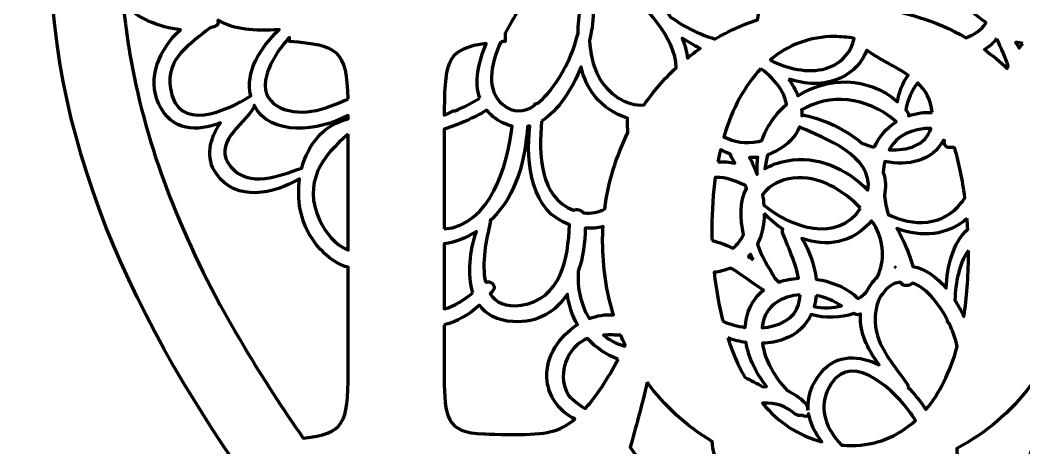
# Model space of a CAD drawing. Extents: x -491 to 5386, y -726 to 879.
# Drawn here: x 3516.9 to 3975, y -428.8 to -233.7 of the extents above; entities that cross this region are included whole.
import ezdxf

# ---------------------------------------------------------------- set-up
doc = ezdxf.new("R2010")
doc.units = 0
doc.header["$MEASUREMENT"] = 0
doc.layers.add('Layer 1', color=7, linetype='Continuous', lineweight=0)

# ---------------------------------------------------------------- blocks, each defined once
blk = doc.blocks.new('Block_2')
at = {"layer": 'Layer 1', "color": 250, "lineweight": 70, "true_color": 0x231f20}
for points, knots in [([(4412.77, -141.17), (4388.6, -13.6), (4297.11, 64.76), (4178.92, 64.76), (4158.4, 64.76), (4137.09, 62.4), (4115.17, 57.52), (4059.67, 45.18), (4013.92, 14.6), (3975.11, -29.24), (3961.27, -16.28), (3950.75, -5.93), (3939.7, 3.82), (3895.66, 42.69), (3834.04, 64.51), (3771.94, 64.51), (3670.83, 64.51), (3568.43, 6.68), (3538.49, -129.48), (3516.86, -227.86), (3541.91, -316.24), (3591.65, -399.45), (3679.93, -547.12), (3812.17, -645.63), (3961.42, -724.11), (3964.51, -725.74), (3968.66, -726.47), (3972.99, -726.47), (3978.8, -726.47), (3984.95, -725.15), (3989.34, -722.88), (4123.92, -653.35), (4243.84, -565.18), (4331.52, -439.6), (4393.74, -350.49), (4434.19, -254.19), (4412.77, -141.17)], [0, 0, 0, 0, 1, 1, 1, 2, 2, 2, 3, 3, 3, 4, 4, 4, 5, 5, 5, 6, 6, 6, 7, 7, 7, 8, 8, 8, 9, 9, 9, 10, 10, 10, 11, 11, 11, 12, 12, 12, 12]), ([(3957.72, -234.78), (3957.7, -234.83), (3957.68, -234.87), (3957.65, -234.91), (3955.68, -238.29), (3952.34, -240.41), (3948.48, -241.75), (3935.2, -234.1), (3920, -229.27), (3903.74, -227.81), (3902.29, -223.15), (3899.84, -219.12), (3896.7, -215.62), (3909.56, -216.04), (3922.16, -210.16), (3922.9, -196.68), (3927.25, -198.08), (3931.88, -198.58), (3936.5, -198.31), (3939.15, -200.54), (3942.28, -202.79), (3945.4, -205.17), (3945.03, -206.32), (3944.73, -207.5), (3944.53, -208.72), (3942.71, -220.2), (3948.78, -229.12), (3957.72, -234.78)], [0, 0, 0, 0, 1, 1, 1, 2, 2, 2, 3, 3, 3, 4, 4, 4, 5, 5, 5, 6, 6, 6, 7, 7, 7, 8, 8, 8, 9, 9, 9, 9]), ([(3801.01, -214.93), (3805.02, -211.84), (3806.48, -206.59), (3805.55, -201.94), (3808.13, -201.56), (3810.72, -200.36), (3812.62, -198.72), (3826.71, -202.46), (3859.46, -216.64), (3853.37, -233.54), (3846.42, -235.88), (3839.97, -238.84), (3834.02, -242.3), (3833.52, -242.15), (3833.02, -242), (3832.51, -241.83), (3828.01, -240.39), (3823.75, -238.45), (3819.67, -236.11), (3817.61, -234.93), (3815.65, -233.65), (3813.76, -232.31), (3809.64, -226.42), (3804.48, -221.09), (3799.57, -215.82), (3800.06, -215.55), (3800.55, -215.28), (3801.01, -214.93)], [0, 0, 0, 0, 1, 1, 1, 2, 2, 2, 3, 3, 3, 4, 4, 4, 5, 5, 5, 6, 6, 6, 7, 7, 7, 8, 8, 8, 9, 9, 9, 9]), ([(3736.29, -243.61), (3736.92, -243.55), (3737.56, -243.49), (3738.23, -243.43), (3738.23, -243.43), (3738.23, -239.6), (3738.23, -239.6), (3740.12, -235.95), (3742.26, -232.4), (3744.41, -229.12), (3748.52, -225.53), (3752.04, -221.28), (3754.67, -216.45), (3754.73, -216.34), (3754.73, -216.25), (3754.77, -216.14), (3756.82, -216.07), (3758.87, -215.55), (3760.71, -214.63), (3760.61, -220.2), (3764.31, -225.95), (3770.08, -227.4), (3770.8, -227.58), (3771.63, -227.68), (3772.49, -227.74), (3772.01, -231.65), (3771.61, -235.68), (3771.48, -239.72), (3770.27, -244.35), (3768.8, -248.89), (3766.6, -253.36), (3764.41, -257.8), (3759.37, -266.64), (3753.12, -271.59), (3752.33, -271.64), (3751.59, -272.05), (3751.29, -272.87), (3746.88, -275.69), (3741.99, -276.35), (3737.11, -272.2), (3729.48, -265.71), (3731.35, -254.55), (3736.29, -243.61)], [0, 0, 0, 0, 1, 1, 1, 2, 2, 2, 3, 3, 3, 4, 4, 4, 5, 5, 5, 6, 6, 6, 7, 7, 7, 8, 8, 8, 9, 9, 9, 10, 10, 10, 11, 11, 11, 12, 12, 12, 13, 13, 13, 14, 14, 14, 14]), ([(3780.82, -259.33), (3778.18, -254.35), (3777.09, -248.71), (3776.73, -242.94), (3778.01, -237.54), (3778.6, -232.6), (3778.37, -228.93), (3778.32, -228.23), (3777.95, -227.69), (3777.46, -227.32), (3779.27, -226.82), (3780.9, -225.94), (3781.87, -224.5), (3783.32, -222.34), (3783.49, -218.55), (3783.61, -216.04), (3783.64, -215.38), (3783.59, -214.72), (3783.58, -214.06), (3786.23, -215.96), (3789.46, -217.13), (3792.65, -217.31), (3801.19, -226.88), (3816.24, -242.03), (3816.31, -255.41), (3810.77, -260.54), (3805.9, -266.23), (3801.71, -272.33), (3793.44, -273.34), (3784.92, -267.07), (3780.82, -259.33)], [0, 0, 0, 0, 1, 1, 1, 2, 2, 2, 3, 3, 3, 4, 4, 4, 5, 5, 5, 6, 6, 6, 7, 7, 7, 8, 8, 8, 9, 9, 9, 10, 10, 10, 10]), ([(3569.71, -263.3), (3566.99, -250.88), (3565.1, -238.54), (3563.98, -226.24), (3570.43, -232.93), (3580.37, -237.06), (3590.01, -238.08), (3580.53, -246.86), (3574.57, -260.01), (3580.18, -271.98), (3586.14, -284.66), (3597.58, -284.69), (3608.34, -280.51), (3603.31, -287.59), (3601.32, -296.72), (3606.43, -303.87), (3615.67, -316.82), (3632.46, -312.96), (3644.43, -306.05), (3643.11, -315.37), (3644.83, -325.25), (3649.71, -332.76), (3653.37, -338.41), (3659.55, -344.76), (3666.6, -346.37), (3666.6, -346.37), (3666.6, -394.58), (3666.6, -394.58), (3666.6, -417.57), (3664.69, -422.28), (3646.08, -424.36), (3636.64, -410.9), (3627.7, -397.11), (3619.24, -382.96), (3594.42, -341.45), (3578.22, -302.31), (3569.71, -263.3)], [0, 0, 0, 0, 1, 1, 1, 2, 2, 2, 3, 3, 3, 4, 4, 4, 5, 5, 5, 6, 6, 6, 7, 7, 7, 8, 8, 8, 9, 9, 9, 10, 10, 10, 11, 11, 11, 12, 12, 12, 12]), ([(3603.55, -237.23), (3604.29, -237.04), (3605.05, -236.88), (3605.75, -236.63), (3607.06, -236.18), (3607.43, -234.97), (3607.12, -233.98), (3607.17, -233.9), (3607.23, -233.82), (3607.28, -233.74), (3610.87, -236), (3615.2, -237.29), (3619.73, -237.82), (3624.22, -238.35), (3629.61, -238.5), (3635.05, -238.07), (3626.2, -246.63), (3619.54, -257.4), (3622.17, -268.23), (3610.81, -275.24), (3588.81, -285.36), (3585.45, -264.95), (3583.17, -251.07), (3594.51, -244.69), (3603.55, -237.23)], [0, 0, 0, 0, 1, 1, 1, 2, 2, 2, 3, 3, 3, 4, 4, 4, 5, 5, 5, 6, 6, 6, 7, 7, 7, 8, 8, 8, 8]), ([(3666.56, -269.75), (3661.07, -271.95), (3655.88, -274.37), (3649.91, -275.31), (3639.17, -276.99), (3625.25, -272.51), (3629.41, -258.62), (3631.28, -252.39), (3635.14, -246.72), (3639.78, -241.6), (3639.78, -241.6), (3639.78, -243.43), (3639.78, -243.43), (3662, -245.21), (3666.14, -247.54), (3666.56, -269.75)], [0, 0, 0, 0, 1, 1, 1, 2, 2, 2, 3, 3, 3, 4, 4, 4, 5, 5, 5, 5]), ([(3821.29, -250.04), (3820.88, -247.18), (3820.05, -244.5), (3819.02, -241.93), (3821.7, -243.69), (3824.47, -245.28), (3827.25, -246.61), (3825.23, -248.02), (3823.28, -249.49), (3821.39, -251.01), (3821.35, -250.69), (3821.33, -250.36), (3821.29, -250.04)], [0, 0, 0, 0, 1, 1, 1, 2, 2, 2, 3, 3, 3, 4, 4, 4, 4]), ([(3886.13, -255.23), (3877.79, -258.36), (3868.85, -256.13), (3860.64, -252.8), (3860.22, -252.43), (3859.8, -252.07), (3859.38, -251.71), (3867.72, -244.82), (3877.59, -241.22), (3888.43, -241.22), (3891.57, -241.22), (3894.61, -241.52), (3897.55, -242.05), (3896.25, -247.8), (3892.59, -252.81), (3886.13, -255.23)], [0, 0, 0, 0, 1, 1, 1, 2, 2, 2, 3, 3, 3, 4, 4, 4, 5, 5, 5, 5]), ([(3962.63, -242.18), (3964.52, -246.6), (3966.52, -250.62), (3967.76, -254.73), (3967.62, -255.06), (3967.48, -255.39), (3967.35, -255.73), (3964.07, -252.65), (3960.59, -249.79), (3956.92, -247.17), (3959.06, -245.82), (3960.99, -244.18), (3962.63, -242.18)], [0, 0, 0, 0, 1, 1, 1, 2, 2, 2, 3, 3, 3, 4, 4, 4, 4]), ([(3726.68, -269.33), (3723.19, -271.32), (3719.36, -273.36), (3715.37, -275.09), (3715.06, -275.01), (3714.73, -275.01), (3714.43, -275.14), (3713.44, -275.59), (3712.49, -276.12), (3711.53, -276.63), (3711.17, -276.76), (3710.82, -276.89), (3710.46, -277.02), (3710.46, -277.02), (3710.46, -274.36), (3710.46, -274.36), (3710.46, -251.33), (3712.85, -246.64), (3729.61, -244.36), (3725.87, -253.11), (3724.13, -262.06), (3726.68, -269.33)], [0, 0, 0, 0, 1, 1, 1, 2, 2, 2, 3, 3, 3, 4, 4, 4, 5, 5, 5, 6, 6, 6, 7, 7, 7, 7]), ([(3974.53, -244.37), (3973.92, -245.04), (3973.34, -245.73), (3972.78, -246.44), (3972.31, -245.53), (3971.77, -244.68), (3971.2, -243.86), (3972.36, -244.01), (3973.47, -244.18), (3974.53, -244.37)], [0, 0, 0, 0, 1, 1, 1, 2, 2, 2, 3, 3, 3, 3]), ([(3867.59, -260.58), (3875.29, -263.03), (3883.31, -263.68), (3891.13, -260.15), (3897.05, -257.48), (3901.14, -252.91), (3903.33, -247.4), (3903.4, -247.47), (3903.44, -247.54), (3903.52, -247.6), (3909.08, -251.75), (3916.22, -254.74), (3922.11, -258.8), (3919.6, -262.43), (3917.93, -266.63), (3917.31, -271.01), (3903.51, -259.01), (3885.33, -259.71), (3871.86, -268.22), (3870.81, -265.6), (3869.34, -263.02), (3867.59, -260.58)], [0, 0, 0, 0, 1, 1, 1, 2, 2, 2, 3, 3, 3, 4, 4, 4, 5, 5, 5, 6, 6, 6, 7, 7, 7, 7]), ([(3754.81, -279.79), (3762.52, -275.13), (3768.74, -265.31), (3772.85, -255.06), (3774.02, -259.91), (3775.96, -264.51), (3779.27, -268.56), (3782.96, -273.08), (3788.28, -276.72), (3794.03, -278.4), (3793.97, -280.6), (3794.1, -282.78), (3794.29, -284.95), (3788.85, -295.86), (3785.3, -307.66), (3783.7, -319.75), (3780.87, -321.35), (3777.59, -322.11), (3773.93, -321.56), (3772.88, -320.15), (3770.94, -319.76), (3769.46, -320.45), (3754.06, -314.65), (3753.6, -294.85), (3754.81, -279.79)], [0, 0, 0, 0, 1, 1, 1, 2, 2, 2, 3, 3, 3, 4, 4, 4, 5, 5, 5, 6, 6, 6, 7, 7, 7, 8, 8, 8, 8]), ([(3854.91, -255.88), (3858.42, -258.58), (3861.72, -261.48), (3864.03, -265.37), (3865.39, -267.66), (3866.22, -269.95), (3866.58, -272.16), (3861.6, -276.55), (3857.64, -282.16), (3855.36, -288.66), (3854.81, -288.82), (3854.24, -288.97), (3853.65, -289.09), (3847.91, -290.25), (3842.75, -289.21), (3838.02, -286.92), (3841.89, -273.88), (3847.68, -263.46), (3854.91, -255.88)], [0, 0, 0, 0, 1, 1, 1, 2, 2, 2, 3, 3, 3, 4, 4, 4, 5, 5, 5, 6, 6, 6, 6]), ([(3933.14, -275.84), (3929.71, -275.6), (3926.11, -276.06), (3922.35, -277.38), (3922.34, -276.61), (3922.1, -275.8), (3921.44, -275.04), (3921.31, -274.9), (3921.16, -274.79), (3921.03, -274.65), (3921.95, -270.13), (3923.77, -265.84), (3926.53, -262.35), (3930.08, -265.74), (3932.61, -269.98), (3933.14, -275.84)], [0, 0, 0, 0, 1, 1, 1, 2, 2, 2, 3, 3, 3, 4, 4, 4, 5, 5, 5, 5]), ([(3906.74, -291.72), (3904.72, -291.21), (3902.79, -290.56), (3901.04, -289.8), (3893.63, -283.51), (3883.66, -279.04), (3875.17, -277.16), (3874.61, -277.04), (3874.09, -277.14), (3873.6, -277.31), (3873.63, -276.44), (3873.6, -275.57), (3873.51, -274.69), (3885.96, -267.31), (3902.98, -268.03), (3916.51, -279.98), (3916.57, -280.04), (3916.64, -280.05), (3916.71, -280.1), (3911.94, -283.03), (3908.72, -287.05), (3906.74, -291.72)], [0, 0, 0, 0, 1, 1, 1, 2, 2, 2, 3, 3, 3, 4, 4, 4, 5, 5, 5, 6, 6, 6, 7, 7, 7, 7]), ([(3623.42, -273.78), (3623.65, -273.4), (3623.71, -272.98), (3623.68, -272.56), (3631.03, -287.12), (3653.42, -284.28), (3666.6, -277.17), (3666.6, -277.17), (3666.6, -278.71), (3666.6, -278.71), (3655.28, -281.5), (3648.2, -290.61), (3645.38, -301.24), (3635.15, -304.69), (3621.34, -310.46), (3613.1, -300.62), (3604.26, -290.06), (3618.54, -281.69), (3623.42, -273.78)], [0, 0, 0, 0, 1, 1, 1, 2, 2, 2, 3, 3, 3, 4, 4, 4, 5, 5, 5, 6, 6, 6, 6]), ([(3710.46, -328.96), (3710.46, -328.96), (3710.46, -283.39), (3710.46, -283.39), (3717.33, -281.36), (3724, -278.2), (3729.75, -274.82), (3731.48, -276.95), (3733.74, -278.83), (3736.7, -280.36), (3738.29, -281.19), (3739.83, -281.68), (3741.36, -282.04), (3739.65, -299.82), (3731.27, -327.45), (3710.46, -328.96)], [0, 0, 0, 0, 1, 1, 1, 2, 2, 2, 3, 3, 3, 4, 4, 4, 5, 5, 5, 5]), ([(3729.27, -353.32), (3727.29, -344.84), (3729.66, -333.24), (3731.46, -326.08), (3731.55, -325.72), (3731.52, -325.38), (3731.44, -325.06), (3731.71, -324.81), (3732.03, -324.57), (3732.29, -324.31), (3743.57, -313.1), (3747.28, -297.57), (3748.47, -282.22), (3748.84, -282.15), (3749.21, -282.13), (3749.56, -282.03), (3747.35, -299.47), (3750.33, -321.03), (3767.55, -327.02), (3767.12, -342.32), (3763.54, -361.28), (3745.56, -363.72), (3738.27, -364.71), (3733.9, -362.47), (3731.41, -358.59), (3731.87, -358.03), (3732.33, -357.47), (3732.76, -356.9), (3734.46, -354.65), (3731.42, -352.31), (3729.27, -353.32)], [0, 0, 0, 0, 1, 1, 1, 2, 2, 2, 3, 3, 3, 4, 4, 4, 5, 5, 5, 6, 6, 6, 7, 7, 7, 8, 8, 8, 9, 9, 9, 10, 10, 10, 10]), ([(3864.38, -291.96), (3868.67, -289.14), (3871.25, -285.88), (3872.56, -282.41), (3872.67, -282.47), (3872.74, -282.56), (3872.87, -282.62), (3884.45, -287.68), (3906.28, -295.86), (3903.81, -311.24), (3893.74, -301.42), (3880.99, -295.28), (3866.87, -297.83), (3862.86, -298.56), (3859.58, -299.85), (3856.81, -301.49), (3857.06, -299.25), (3857.5, -297.12), (3858.07, -295.08), (3860.16, -294.36), (3862.27, -293.34), (3864.38, -291.96)], [0, 0, 0, 0, 1, 1, 1, 2, 2, 2, 3, 3, 3, 4, 4, 4, 5, 5, 5, 6, 6, 6, 7, 7, 7, 7]), ([(3925.22, -284.04), (3927.86, -283.34), (3930.27, -283.07), (3932.51, -283.13), (3930.07, -290.92), (3921.87, -293.34), (3913.55, -292.8), (3915.8, -288.68), (3919.52, -285.55), (3925.22, -284.04)], [0, 0, 0, 0, 1, 1, 1, 2, 2, 2, 3, 3, 3, 3]), ([(3666.6, -285.69), (3666.6, -285.69), (3666.6, -338.58), (3666.6, -338.58), (3660.98, -336.54), (3656.02, -330.37), (3653.48, -324.78), (3645.82, -307.92), (3654.6, -295.79), (3666.6, -285.69)], [0, 0, 0, 0, 1, 1, 1, 2, 2, 2, 3, 3, 3, 3]), ([(3912.98, -322.16), (3912.27, -319.44), (3911.69, -316.66), (3911.28, -313.92), (3912.14, -310.14), (3911.88, -306.55), (3910.76, -303.18), (3910.89, -301.45), (3911.14, -299.78), (3911.52, -298.19), (3921.97, -300.32), (3933.05, -298.18), (3938.22, -288.47), (3938.42, -288.58), (3938.6, -288.71), (3938.79, -288.82), (3938.26, -289.93), (3938.83, -291.6), (3940.46, -291.75), (3941.3, -291.83), (3942.13, -291.78), (3942.97, -291.79), (3943.13, -291.92), (3943.27, -292.05), (3943.42, -292.18), (3945.43, -299.05), (3946.98, -306.53), (3948.03, -314.62), (3947.57, -315.4), (3947.06, -316.17), (3946.47, -316.96), (3938.34, -327.79), (3924.27, -327.93), (3913.1, -322.34), (3913.06, -322.28), (3913.02, -322.22), (3912.98, -322.16)], [0, 0, 0, 0, 1, 1, 1, 2, 2, 2, 3, 3, 3, 4, 4, 4, 5, 5, 5, 6, 6, 6, 7, 7, 7, 8, 8, 8, 9, 9, 9, 10, 10, 10, 11, 11, 11, 12, 12, 12, 12]), ([(3835.28, -298.3), (3835.63, -296.43), (3836.03, -294.6), (3836.46, -292.81), (3837.96, -293.58), (3839.48, -294.27), (3841.04, -294.81), (3841.09, -295.29), (3841.23, -295.8), (3841.54, -296.31), (3842.07, -297.19), (3842.58, -298.07), (3843.09, -298.96), (3840.62, -298.38), (3837.96, -298.18), (3835.28, -298.3)], [0, 0, 0, 0, 1, 1, 1, 2, 2, 2, 3, 3, 3, 4, 4, 4, 5, 5, 5, 5]), ([(3853.29, -304.02), (3853.27, -304.04), (3853.25, -304.06), (3853.23, -304.08), (3852.25, -301.39), (3851.09, -298.82), (3849.78, -296.44), (3851.03, -296.46), (3852.29, -296.37), (3853.55, -296.19), (3853.22, -298.71), (3853.12, -301.33), (3853.29, -304.02)], [0, 0, 0, 0, 1, 1, 1, 2, 2, 2, 3, 3, 3, 4, 4, 4, 4]), ([(3832.66, -334.22), (3832.61, -332.36), (3832.58, -330.5), (3832.58, -328.63), (3832.58, -320.36), (3833.11, -312.64), (3834.1, -305.47), (3834.87, -305.44), (3835.63, -305.44), (3836.4, -305.48), (3840.61, -305.72), (3844.09, -307.68), (3847.84, -309), (3848.01, -309.49), (3848.18, -309.97), (3848.33, -310.46), (3845.35, -316.59), (3845.24, -324.13), (3847.08, -331.58), (3845.84, -333.92), (3844.22, -336.06), (3842.28, -337.77), (3839.15, -336.3), (3835.92, -335.1), (3832.66, -334.22)], [0, 0, 0, 0, 1, 1, 1, 2, 2, 2, 3, 3, 3, 4, 4, 4, 5, 5, 5, 6, 6, 6, 7, 7, 7, 8, 8, 8, 8]), ([(3900.44, -319.45), (3890.07, -335.31), (3868.61, -328.51), (3856.32, -318.04), (3856.19, -316.43), (3855.97, -314.81), (3855.68, -313.21), (3862.4, -304.38), (3876.02, -303.59), (3886.59, -309.06), (3891.85, -311.78), (3896.45, -315.32), (3900.44, -319.45)], [0, 0, 0, 0, 1, 1, 1, 2, 2, 2, 3, 3, 3, 4, 4, 4, 4]), ([(3856.47, -321.97), (3859.01, -324.66), (3861.91, -327.05), (3865.02, -329.05), (3864.71, -329.62), (3864.61, -330.31), (3864.91, -331.05), (3867.14, -336.58), (3870.67, -344.17), (3872.17, -351.46), (3869.02, -351.63), (3865.94, -352.19), (3863.1, -353.18), (3862.57, -352.56), (3861.95, -351.96), (3861.37, -351.35), (3858.39, -346.42), (3855.22, -341.36), (3853.32, -335.93), (3855.45, -331.78), (3856.42, -326.97), (3856.47, -321.97)], [0, 0, 0, 0, 1, 1, 1, 2, 2, 2, 3, 3, 3, 4, 4, 4, 5, 5, 5, 6, 6, 6, 7, 7, 7, 7]), ([(3903.04, -357.82), (3901.9, -358.9), (3900.68, -359.86), (3899.37, -360.69), (3894.65, -356.05), (3887.56, -352.95), (3880.14, -351.85), (3879.45, -345.27), (3877.09, -338.64), (3873.64, -333.26), (3884.67, -337.17), (3896.72, -335.72), (3905.36, -325.24), (3906.08, -326.19), (3906.77, -327.16), (3907.43, -328.15), (3910.73, -335.34), (3911.84, -343.14), (3908.12, -350.84), (3906.02, -352.8), (3904.31, -355.19), (3903.04, -357.82)], [0, 0, 0, 0, 1, 1, 1, 2, 2, 2, 3, 3, 3, 4, 4, 4, 5, 5, 5, 6, 6, 6, 7, 7, 7, 7]), ([(3949.02, -324.18), (3949.15, -325.8), (3949.25, -327.45), (3949.34, -329.11), (3942.48, -335.32), (3939.99, -345.79), (3939.52, -356.01), (3935.17, -350.85), (3929.98, -347.09), (3924.23, -346.03), (3922.67, -340.33), (3920.21, -334.4), (3917.03, -328.72), (3927.94, -332.99), (3940.47, -332), (3949.02, -324.18)], [0, 0, 0, 0, 1, 1, 1, 2, 2, 2, 3, 3, 3, 4, 4, 4, 5, 5, 5, 5]), ([(3771.63, -348.25), (3773.74, -341.93), (3774.74, -335.04), (3774.8, -328.54), (3774.82, -328.54), (3774.83, -328.55), (3774.85, -328.55), (3777.81, -328.78), (3780.49, -328.53), (3782.93, -327.87), (3782.8, -330.12), (3782.72, -332.37), (3782.72, -334.62), (3782.72, -346.43), (3784.45, -357.67), (3787.68, -368.13), (3783.96, -367.82), (3780.18, -368.46), (3776.61, -369.85), (3772.75, -363.5), (3771, -355.71), (3771.63, -348.25)], [0, 0, 0, 0, 1, 1, 1, 2, 2, 2, 3, 3, 3, 4, 4, 4, 5, 5, 5, 6, 6, 6, 7, 7, 7, 7]), ([(3723.55, -358.07), (3719.56, -361.26), (3715.16, -364.06), (3710.46, -365.44), (3710.46, -365.44), (3710.46, -335.79), (3710.46, -335.79), (3715.61, -335.08), (3720.69, -332.91), (3725.13, -330.04), (3722.17, -338.92), (3720.78, -349.74), (3723.55, -358.07)], [0, 0, 0, 0, 1, 1, 1, 2, 2, 2, 3, 3, 3, 4, 4, 4, 4]), ([(3949.62, -338.74), (3949.63, -339.48), (3949.65, -340.2), (3949.65, -340.94), (3949.65, -351.13), (3948.91, -360.4), (3947.55, -368.8), (3946.34, -366.24), (3944.96, -363.74), (3943.45, -361.38), (3943.89, -353.36), (3945.24, -344.88), (3949.62, -338.74)], [0, 0, 0, 0, 1, 1, 1, 2, 2, 2, 3, 3, 3, 4, 4, 4, 4]), ([(3851.42, -342.97), (3850.72, -342.49), (3849.99, -342.03), (3849.26, -341.57), (3849.6, -341.23), (3849.91, -340.87), (3850.22, -340.51), (3850.61, -341.34), (3851, -342.16), (3851.42, -342.97)], [0, 0, 0, 0, 1, 1, 1, 2, 2, 2, 3, 3, 3, 3]), ([(3837.63, -371.06), (3835.79, -364), (3834.46, -356.51), (3833.63, -348.73), (3834.79, -348.61), (3835.97, -348.41), (3837.18, -348.11), (3838.65, -347.74), (3840.01, -347.28), (3841.3, -346.76), (3846.33, -349.85), (3851.12, -353.65), (3856.2, -356.89), (3853.64, -358.87), (3851.5, -361.37), (3850.08, -364.54), (3848.73, -367.54), (3848, -370.67), (3847.81, -373.85), (3844.33, -373.39), (3840.85, -372.45), (3837.63, -371.06)], [0, 0, 0, 0, 1, 1, 1, 2, 2, 2, 3, 3, 3, 4, 4, 4, 5, 5, 5, 6, 6, 6, 7, 7, 7, 7]), ([(3916.34, -346.4), (3916.32, -346.4), (3916.3, -346.41), (3916.28, -346.41), (3916.29, -346.38), (3916.3, -346.34), (3916.31, -346.31), (3916.32, -346.34), (3916.33, -346.37), (3916.34, -346.4)], [0, 0, 0, 0, 1, 1, 1, 2, 2, 2, 3, 3, 3, 3]), ([(3921.91, -400.9), (3922.04, -400.51), (3922.01, -400.06), (3921.69, -399.6), (3916.94, -392.69), (3910.95, -386.21), (3908.3, -378.08), (3906.5, -372.56), (3906.48, -364.94), (3909.67, -359.49), (3910.52, -358.54), (3911.33, -357.54), (3912.06, -356.46), (3913.06, -355.5), (3914.22, -354.67), (3915.57, -354.05), (3916.59, -353.58), (3917.58, -353.32), (3918.57, -353.16), (3919.81, -355.3), (3922.6, -355.19), (3924.19, -353.65), (3931.15, -356.03), (3936.82, -364.4), (3940.01, -370.34), (3940.03, -370.49), (3940.04, -370.66), (3940.06, -370.81), (3940.12, -371.39), (3940.44, -371.76), (3940.83, -372.01), (3942.53, -375.44), (3943.66, -378.94), (3944.57, -382.51), (3941.2, -394.49), (3936.29, -404.1), (3930.24, -411.32), (3927.75, -407.61), (3924.98, -404.09), (3921.91, -400.9)], [0, 0, 0, 0, 1, 1, 1, 2, 2, 2, 3, 3, 3, 4, 4, 4, 5, 5, 5, 6, 6, 6, 7, 7, 7, 8, 8, 8, 9, 9, 9, 10, 10, 10, 11, 11, 11, 12, 12, 12, 13, 13, 13, 13]), ([(3710.46, -372.73), (3716.29, -371.21), (3721.79, -367.95), (3726.45, -363.77), (3729.54, -367.95), (3734.44, -370.8), (3741.84, -371.21), (3753.35, -371.84), (3761.37, -366.54), (3766.63, -358.66), (3767.18, -363.54), (3768.78, -368.3), (3771.24, -372.58), (3762.92, -377.87), (3756.81, -387.12), (3757.25, -396.69), (3757.63, -404.82), (3762.72, -412.21), (3770.08, -415.58), (3764.63, -420.44), (3758.63, -422.66), (3744.86, -422.66), (3743.6, -422.66), (3729.08, -422.66), (3728.45, -422.35), (3711.09, -422.03), (3710.46, -414.14), (3710.46, -396.79), (3710.46, -396.79), (3710.46, -372.73), (3710.46, -372.73)], [0, 0, 0, 0, 1, 1, 1, 2, 2, 2, 3, 3, 3, 4, 4, 4, 5, 5, 5, 6, 6, 6, 7, 7, 7, 8, 8, 8, 9, 9, 9, 10, 10, 10, 10]), ([(3872.87, -358.95), (3872.56, -365.39), (3869.39, -370.81), (3860.52, -373.2), (3858.92, -373.63), (3857.23, -373.91), (3855.48, -374.06), (3855.53, -373.65), (3855.57, -373.23), (3855.63, -372.82), (3857.16, -363.53), (3864.61, -359.61), (3872.87, -358.95)], [0, 0, 0, 0, 1, 1, 1, 2, 2, 2, 3, 3, 3, 4, 4, 4, 4]), ([(3880.18, -359.23), (3884.48, -359.98), (3888.16, -361.8), (3891.78, -363.97), (3887.72, -365.02), (3883.4, -365.16), (3879.21, -364.36), (3879.69, -362.71), (3880, -360.99), (3880.18, -359.23)], [0, 0, 0, 0, 1, 1, 1, 2, 2, 2, 3, 3, 3, 3]), ([(3876.58, -411.56), (3876.49, -411.38), (3876.36, -411.21), (3876.2, -411.07), (3876.3, -410.2), (3876.05, -409.28), (3875.25, -408.43), (3872.78, -405.83), (3869.96, -403.96), (3866.99, -402.69), (3861.39, -396.56), (3856.83, -389.07), (3855.62, -381.1), (3859.04, -380.95), (3862.36, -380.33), (3865.4, -379.22), (3871.55, -376.95), (3875.55, -372.9), (3877.87, -367.97), (3884.3, -369.78), (3891.21, -369.61), (3897.42, -367.5), (3897.5, -367.54), (3897.58, -367.59), (3897.66, -367.64), (3898.56, -368.2), (3899.59, -368.13), (3900.46, -367.7), (3900.41, -368.5), (3900.34, -369.29), (3900.37, -370.08), (3900.62, -377.62), (3904.21, -384.72), (3908.93, -390.91), (3900.12, -386.57), (3889.7, -385.79), (3882.6, -394.23), (3877.68, -400.07), (3876.03, -405.91), (3876.58, -411.56)], [0, 0, 0, 0, 1, 1, 1, 2, 2, 2, 3, 3, 3, 4, 4, 4, 5, 5, 5, 6, 6, 6, 7, 7, 7, 8, 8, 8, 9, 9, 9, 10, 10, 10, 11, 11, 11, 12, 12, 12, 13, 13, 13, 13]), ([(3789.82, -388.27), (3784.97, -397.44), (3779.48, -405.8), (3775.15, -410.36), (3775, -410.53), (3774.85, -410.7), (3774.69, -410.87), (3771.25, -408.63), (3767.78, -405.68), (3767.34, -405.03), (3763.89, -399.86), (3763.95, -393.17), (3766.71, -387.7), (3769.1, -382.98), (3772.23, -380.35), (3775.82, -378.91), (3779.6, -383.1), (3784.37, -386.4), (3789.82, -388.27)], [0, 0, 0, 0, 1, 1, 1, 2, 2, 2, 3, 3, 3, 4, 4, 4, 5, 5, 5, 6, 6, 6, 6]), ([(3791.02, -377.42), (3791.65, -378.95), (3792.32, -380.45), (3793.01, -381.93), (3792.94, -382.09), (3792.87, -382.24), (3792.79, -382.4), (3789.11, -381.39), (3785.88, -379.65), (3783.11, -377.39), (3785.67, -377.22), (3788.33, -377.3), (3791.02, -377.42)], [0, 0, 0, 0, 1, 1, 1, 2, 2, 2, 3, 3, 3, 4, 4, 4, 4]), ([(3839.85, -378.64), (3842.54, -379.62), (3845.35, -380.32), (3848.17, -380.72), (3849.34, -387.86), (3852.8, -394.87), (3857.5, -400.76), (3856.93, -400.76), (3856.38, -400.86), (3855.81, -400.9), (3853.18, -399.42), (3850.41, -397.95), (3847.55, -396.54), (3844.52, -391.1), (3841.96, -385.09), (3839.85, -378.64)], [0, 0, 0, 0, 1, 1, 1, 2, 2, 2, 3, 3, 3, 4, 4, 4, 5, 5, 5, 5]), ([(3885.23, -402.91), (3893.98, -382.55), (3914.32, -401.21), (3921.88, -411.07), (3923.17, -412.76), (3924.37, -414.49), (3925.53, -416.24), (3917.2, -423.87), (3907.2, -427.71), (3896.32, -427.71), (3894.75, -427.71), (3893.21, -427.64), (3891.69, -427.52), (3884.98, -420.16), (3881.43, -411.75), (3885.23, -402.91)], [0, 0, 0, 0, 1, 1, 1, 2, 2, 2, 3, 3, 3, 4, 4, 4, 5, 5, 5, 5]), ([(3803.09, -398.88), (3811.02, -409.69), (3821.03, -418.84), (3832.71, -425.87), (3832.89, -429.66), (3834.03, -433.36), (3835.87, -436.83), (3826.08, -435.52), (3815.6, -437.1), (3808.14, -442.32), (3803.43, -438.43), (3798.7, -433.63), (3795.32, -428.5), (3797.59, -420.48), (3800.6, -409.07), (3803.09, -398.88)], [0, 0, 0, 0, 1, 1, 1, 2, 2, 2, 3, 3, 3, 4, 4, 4, 5, 5, 5, 5]), ([(3977.95, -400.41), (3979.82, -402.84), (3981.19, -405.74), (3981.86, -408.83), (3983.5, -416.45), (3981.24, -423.92), (3978.21, -430.98), (3977.07, -433.13), (3976.12, -435.24), (3975.35, -437.26), (3975.33, -437.32), (3975.3, -437.38), (3975.27, -437.45), (3969.69, -437.11), (3964.14, -440.04), (3961.09, -444.71), (3959.5, -442.64), (3957.05, -441.07), (3954.84, -440.21), (3951.88, -439.05), (3948.57, -438.94), (3945.54, -439.83), (3945.42, -436.95), (3944.41, -431.14), (3944.38, -429.91), (3944.37, -429.61), (3944.38, -429.31), (3944.37, -429.01), (3957.54, -422.08), (3968.98, -412.43), (3977.95, -400.41)], [0, 0, 0, 0, 1, 1, 1, 2, 2, 2, 3, 3, 3, 4, 4, 4, 5, 5, 5, 6, 6, 6, 7, 7, 7, 8, 8, 8, 9, 9, 9, 10, 10, 10, 10]), ([(3856.5, -408.35), (3861.31, -408.16), (3866.35, -409.65), (3870.46, -413.22), (3871.55, -414.16), (3872.76, -414.26), (3873.81, -413.9), (3874.08, -414.03), (3874.35, -414.18), (3874.62, -414.3), (3875.76, -414.77), (3876.51, -414.07), (3876.74, -413.15), (3877.51, -417.61), (3879.66, -421.94), (3882.72, -426.01), (3871.99, -423.22), (3862.99, -417.08), (3855.72, -408.46), (3855.99, -408.45), (3856.25, -408.42), (3856.5, -408.35)], [0, 0, 0, 0, 1, 1, 1, 2, 2, 2, 3, 3, 3, 4, 4, 4, 5, 5, 5, 6, 6, 6, 7, 7, 7, 7])]:
    blk.add_open_spline(points, degree=3, knots=knots, dxfattribs=at)

msp = doc.modelspace()

# ---------------------------------------------------------------- block references
at = {"layer": 'Layer 1'}
msp.add_blockref('Block_2', (0, 0), dxfattribs=at)

doc.saveas('drawing.dxf')
